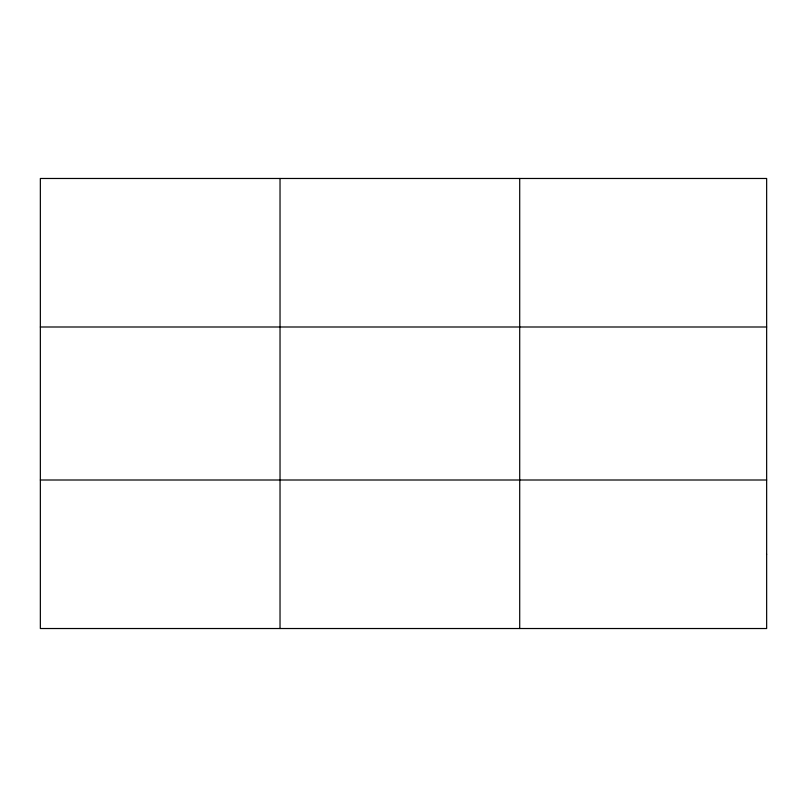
<?xml version="1.0" encoding="UTF-8"?>
<svg xmlns="http://www.w3.org/2000/svg" width="807" height="807" viewBox="0 0 807 807"><rect width="100%" height="100%" fill="white"/><g stroke="black" fill="none" stroke-linecap="round" stroke-linejoin="round"><path stroke-width="1.21" d="M280.029 628.522L280.029 178.478M519.708 628.522L519.708 178.478M40.35 326.996L766.65 326.996M40.35 480.004L766.65 480.004M766.65 554.268L766.65 628.522L40.35 628.522L40.35 178.478L766.65 178.478L766.65 554.268"/></g></svg>
